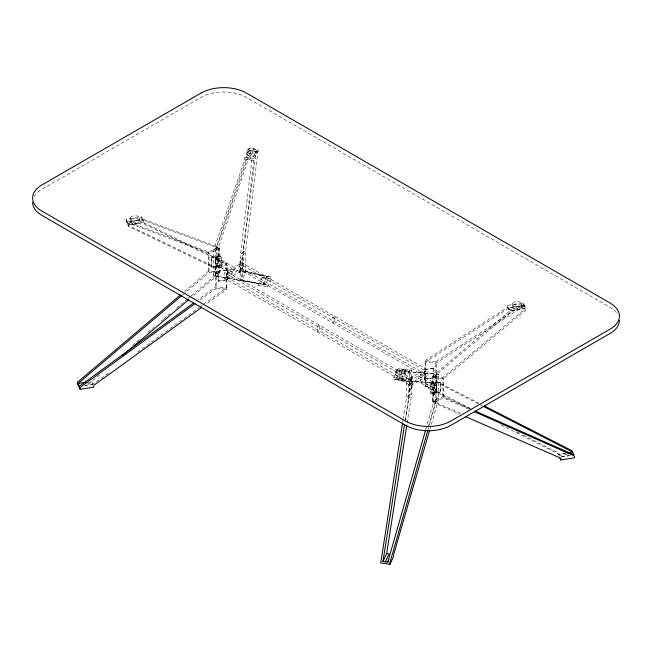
<?xml version="1.0" encoding="UTF-8"?>
<svg xmlns="http://www.w3.org/2000/svg" width="652" height="652" viewBox="0 0 652 652"><rect width="100%" height="100%" fill="white"/><g stroke="black" fill="none" stroke-linecap="round" stroke-linejoin="round"><path stroke-width="0.49" stroke-dasharray="3.26 2.44" d="M258.233 149.83L254.035 158.86L242.674 255.291L242.674 280.107L267.565 285.046L267.565 286.831L258.371 285.405L258.371 283.62L213.367 275.576L213.367 250.759L244.834 159.202L244.834 157.442L249.031 148.411L258.233 149.83L245.502 251.998L245.502 271.281L242.674 280.107L240.466 279.773L240.466 254.956L251.835 160.286L256.024 151.248L243.302 251.656L243.302 270.947L240.466 279.773L265.364 284.704L269.048 276.758L243.302 270.947L271.256 277.1L271.256 278.885L267.565 286.831M405.389 419.643L409.326 394.541L409.326 369.725L397.964 370.466L397.964 368.706L407.166 370.132L407.166 371.893L438.633 374.264L438.633 399.081L429.864 429.407M407.117 423.001L411.534 394.884L411.534 370.067L409.326 369.725L406.498 378.625L406.498 397.916L403.335 417.94M402.708 421.95L403.18 418.943M405.071 421.29L408.698 398.25L408.698 378.967L411.534 370.067L400.165 370.809L395.976 379.839L408.698 378.967L406.498 378.625L393.767 379.505L393.767 377.744L397.964 368.706M425.772 429.44L433.604 402.105L433.604 382.822L436.432 373.922L438.633 374.264L435.805 383.164L435.805 402.447L427.973 429.782M428.225 427.109L436.432 398.739L436.432 373.922L404.957 371.55L400.768 380.581L435.805 383.164L402.969 380.923L393.767 379.505M265.364 284.704L215.567 275.918L215.567 251.102L247.043 159.544L251.232 150.506L218.396 247.809L218.396 267.092L215.567 275.918L213.367 275.576L216.195 266.75L216.195 247.467L249.031 150.164L249.031 148.411M215.225 259.015L217.744 253.587L218.273 253.669L218.273 263.416L215.673 269.015L215.225 268.754L215.225 259.015L215.673 259.268L215.747 286.847L216.334 288.127L226.896 289.219L226.896 264.402L226.309 263.131L143.676 222.723L128.028 225.144L215.747 267.565L216.334 268.844L216.334 288.127L199.911 300.099M215.673 259.268L218.273 253.669M215.225 268.754L217.744 263.335L217.744 253.587M227.581 279.855L227.744 269.757L218.045 271.256L218.184 281.305L227.581 279.855L227.744 269.757M239.52 262.96L242.112 257.361L242.642 257.442L240.132 262.862L240.132 272.609L239.52 272.707L239.52 262.96L240.132 262.862M239.52 272.707L242.112 267.108L242.112 257.361M240.132 272.609L242.642 267.19L242.112 267.108M258.371 285.405L262.055 277.459L262.055 275.674M260.572 283.962L264.264 276.016L269.048 276.758M402.969 380.923L402.969 379.162L407.166 370.132M409.358 381.933L411.868 376.514L412.48 376.416L412.48 386.163L409.888 391.762L409.358 391.681L409.358 381.933L409.888 382.015L412.48 376.416M409.358 391.681L411.868 386.253L411.868 376.514M424.256 369.619L433.955 368.119L433.955 377.858L424.256 379.366L424.256 369.619L433.955 368.119M424.256 379.366L424.419 369.268M433.727 385.707L436.327 380.108L436.775 380.36L436.775 390.108L434.256 395.528L433.727 395.446L433.727 385.707L434.256 385.788L436.775 380.36M433.727 395.446L436.327 389.847L436.253 363.058L435.666 361.787L425.104 360.621L425.104 385.438L425.691 386.709L470.972 409.643M184.467 291.566L208.485 271.199L219.039 272.3L219.634 273.571L190.987 297.736M182.731 294.81L209.072 272.479L219.634 273.571L219.634 248.754L219.039 247.483L141.802 218.689L141.802 216.929L126.154 219.349L126.154 221.109L128.623 226.415L216.334 268.844L226.896 264.402L144.271 223.995L141.802 218.689M132.34 345.454L140.856 338.266M147.825 332.39L151.696 329.121M152.462 328.469L154.011 327.165M160.979 321.289L163.302 319.325M164.076 318.673L167.173 316.065M167.947 315.405L170.27 313.449M176.464 308.225L187.303 299.081M188.078 298.429L190.4 296.464M191.175 295.812L219.039 272.3L219.039 247.483L208.485 251.917L126.154 221.109M99.642 374.818L91.899 381.347L93.179 384.109L108.794 372.83M468.592 409.114L443.515 397.997L432.961 402.357L432.366 401.086L432.366 376.269L442.928 377.435L525.251 308.714L509.603 311.134L432.366 376.269L432.961 377.541L443.515 378.714L525.846 309.985L525.846 308.225L523.377 302.911L507.729 305.332L510.198 310.645L510.198 312.406L432.961 377.541L432.961 402.357L459.994 414.175M196.032 301.224L215.747 286.847L226.309 287.948L226.896 289.219L206.35 304.06M137.556 352.056L199.186 307.532M200.009 306.945L202.479 305.16M203.294 304.565L226.309 287.948L226.309 263.131L215.747 267.565M523.377 302.911L523.377 304.671L435.666 361.787L435.666 381.07L436.253 382.349L479.587 404.484M507.729 305.332L507.729 307.092L425.104 360.621L425.691 361.893L425.691 386.709L436.253 382.349M215.339 258.779L232.055 268.428L232.055 273.979L215.339 264.329L215.339 258.779L217.328 257.63L234.044 267.279L241.892 262.756L427.973 370.181L427.973 375.739L420.124 380.271L420.124 374.713L427.973 370.181M215.339 264.329L217.328 263.18L234.044 272.838L241.892 268.306L427.973 375.739M420.124 374.713L436.84 384.37L436.84 389.92L434.851 391.07L418.136 381.412L410.654 385.739L224.573 278.306L224.573 272.748L232.055 268.428M228.436 272.748L241.892 264.989L424.102 370.181L424.102 375.739L410.654 383.498L228.436 278.306L228.436 272.748L410.654 377.948L424.102 370.181M224.573 278.306L232.055 273.979M228.436 278.306L241.892 270.539L424.102 375.739M436.84 384.37L434.851 385.511L418.136 375.862L410.654 380.181L224.573 272.748M126.154 219.349L128.623 224.655L144.271 222.234L144.271 223.995M211.517 257.19L221.354 255.992L221.354 265.739L211.655 267.238L211.517 257.19L211.655 267.238M211.655 257.491L221.354 255.992M211.517 266.929L221.354 265.739M218.045 271.256L227.581 270.107M218.045 281.004L227.744 279.504M510.198 310.645L525.846 308.225M88.362 382.317L91.304 381.86L92.543 384.517L84.678 385.731M87.621 383.49L92.543 382.732L92.543 384.517M85.314 385.332L93.179 384.109M424.419 379.008L433.955 377.858M411.868 386.253L412.48 386.163M430.646 383.384L440.483 382.186L440.483 391.933L431.094 393.384L430.646 393.132L430.646 383.384L440.483 382.186M430.646 393.132L440.483 391.933M565.7 453.067L558.821 454.134L499.049 423.857M566.091 453.425L558.226 454.64L558.226 452.855L521.999 434.509M567.322 454.297L559.457 455.512L558.226 452.855M561.087 456.742L568.952 455.528M561.429 456.995L572.244 455.324M249.031 150.164L258.233 151.59M244.834 157.442L254.035 158.86M244.834 159.202L254.035 160.62M217.744 263.335L218.273 263.416M218.396 267.092L216.195 266.75L264.264 276.016M262.055 277.459L271.256 278.885M397.964 370.466L407.166 371.893M393.767 377.744L402.969 379.162M460.336 413.303L432.366 401.086L442.928 396.718L471.714 409.48M470.385 408.364L425.104 385.438L435.666 381.07L479 403.213M516.571 431.763L521.095 434.053M480.491 404.949L482.301 405.87M420.124 380.271L436.84 389.92M436.327 389.847L436.775 390.108M523.377 304.671L525.846 309.985M507.729 307.092L510.198 312.406M141.802 216.929L144.271 222.234M521.649 303.596L521.649 307.491A4.76 2.747 0 0 1 513.686 308.722A4.76 2.747 0 0 1 515.822 304.125A4.76 2.747 0 0 1 521.649 307.491M512.456 303.596L512.456 307.491M440.344 381.885L440.344 391.632M434.851 385.511L434.851 391.07M434.256 385.788L434.256 395.528M433.816 367.809L433.816 377.557M431.094 383.645L431.094 393.384M418.136 375.862L418.136 381.412M410.654 377.948L410.654 385.739M409.888 382.015L409.888 391.762M404.998 370.947L404.998 374.843A4.76 2.747 0 0 1 397.027 376.074A4.76 2.747 0 0 1 399.163 371.477A4.76 2.747 0 0 1 404.998 374.843M395.797 370.947L395.797 374.843M256.203 150.343L256.203 154.239A4.76 2.747 0 0 1 248.241 155.469A4.76 2.747 0 0 1 250.368 150.873A4.76 2.747 0 0 1 256.203 154.239M247.002 150.343L247.002 154.239M241.892 262.756L241.892 270.539M234.044 267.279L234.044 272.838M220.906 255.731L220.906 265.478M218.184 271.566L218.184 281.305M217.328 257.63L217.328 263.18M139.544 217.695L139.544 221.59A4.76 2.747 0 0 1 131.582 222.821A4.76 2.747 0 0 1 133.717 218.224A4.76 2.747 0 0 1 139.544 221.59M130.351 217.695L130.351 221.59M128.623 224.655L128.623 226.415M34.083 196.757A32.127 18.549 0 0 1 42.013 189.219L201.044 97.401A32.127 18.549 0 0 1 246.48 97.401L609.987 307.271A32.127 18.549 0 0 1 617.917 314.81M253.628 149.121L249.439 158.151L249.439 159.911L253.628 150.881L253.628 149.121M266.652 276.391L262.968 284.337L262.968 286.122L266.652 278.176L266.652 276.391M402.561 369.423L398.372 378.453L398.372 380.214L402.561 371.175L402.561 369.423M409.326 394.541L406.498 397.916L408.698 398.25L411.534 394.884L409.326 394.541M436.432 398.739L433.604 402.105L435.805 402.447L438.633 399.081L436.432 398.739M216.195 247.467L213.367 250.759L215.567 251.102L218.396 247.809L216.195 247.467M243.302 251.656L240.466 254.956L242.674 255.291L245.502 251.998L243.302 251.656M523.972 305.943L436.253 363.058L425.691 361.893L508.324 308.363L523.972 305.943M319.545 325.348L317.614 326.465L317.614 332.023L319.545 330.906L319.545 325.348M334.932 316.473L332.993 317.589L332.993 323.139L334.932 322.023L334.932 316.473M219.634 248.754L209.072 253.188L126.749 222.381L142.397 219.96L219.634 248.754M143.032 219.585L127.393 222.006L127.393 223.766L143.032 221.346L143.032 219.585M524.607 305.568L508.967 307.988L508.967 309.749L524.607 307.328L524.607 305.568M443.515 378.714L442.928 377.435L442.928 396.718L443.515 397.997L443.515 378.714M209.072 253.188L208.485 251.917L208.485 271.199L209.072 272.479L209.072 253.188M397.027 373.604A4.76 2.747 0 0 0 404.998 372.373A4.76 2.747 0 0 0 399.163 369.008A4.76 2.747 0 0 0 397.027 373.604M513.686 306.253A4.76 2.747 0 0 0 521.649 305.022A4.76 2.747 0 0 0 515.822 301.656A4.76 2.747 0 0 0 513.686 306.253M248.241 153A4.76 2.747 0 0 0 256.203 151.769A4.76 2.747 0 0 0 250.368 148.403A4.76 2.747 0 0 0 248.241 153M131.582 220.352A4.76 2.747 0 0 0 139.544 219.121A4.76 2.747 0 0 0 133.717 215.755A4.76 2.747 0 0 0 131.582 220.352"/><path stroke-width="0.98" d="M388.967 559.579L387.736 562.228L382.952 561.486L386.636 553.54L406.807 425.006M402.545 422.944L380.744 562.929L389.945 564.355L393.629 556.4L393.629 554.616L429.578 430.385M382.952 561.486L404.59 424.289M387.736 562.228L425.495 430.418M427.696 430.76L389.945 562.57L389.945 564.355M385.348 561.853L389.032 553.907L386.636 553.54M180.588 294.851L77.539 382.202L77.539 383.987L80.009 389.301L93.774 387.174L93.774 385.381L201.419 307.622M193.571 303.017L79.414 386.245L78.134 383.474L181.957 295.462M122.861 355.218L188.664 299.7M194.981 303.693L80.009 387.516L80.009 389.301M78.134 383.474L85.999 382.259M567.664 452.765L572.586 451.999L573.866 454.762L475.43 411.127M559.457 457.296L560.696 459.953L574.461 457.826L574.461 456.041L474.159 411.583M465.593 416.62L560.696 458.169L560.696 459.953M484.42 405.984L571.991 450.728M483.205 406.335L572.586 451.999M619.4 320.385A32.127 18.549 0 0 1 609.987 333.498L450.956 425.316A32.127 18.549 0 0 1 405.52 425.316L42.013 215.453A32.127 18.549 0 0 1 32.6 202.332M201.044 93.081L42.013 184.899A32.127 18.549 0 0 0 42.013 211.134L405.52 421.005A32.127 18.549 0 0 0 450.956 421.005L609.987 329.187A32.127 18.549 0 0 0 609.987 302.952L246.48 93.081A32.127 18.549 0 0 0 201.044 93.081"/></g></svg>
